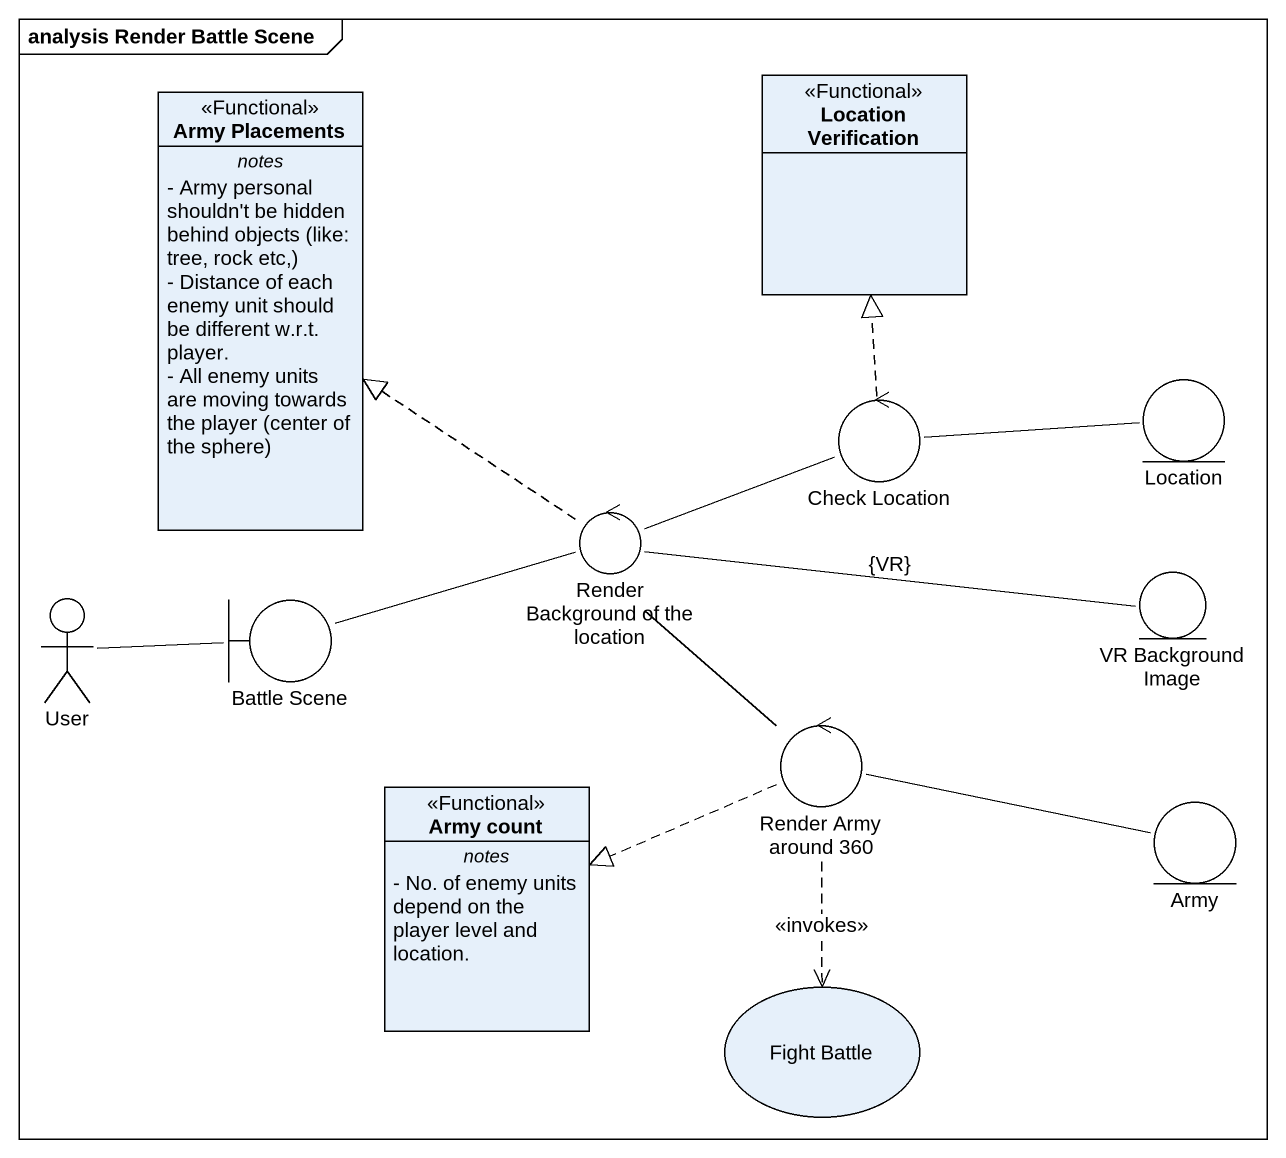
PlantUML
@startuml
mainframe analysis Render Battle Scene
allowmixing
hide circle
hide empty members
skinparam classAttributeIconSize 0
class "Location Verification" as Location_Verification <<Functional>>
class "Army Placements" as Army_Placements <<Functional>> {
  -- notes --
  {field} - Army personal shouldn't be hidden behind objects (like: tree, rock etc,)
  - Distance of each enemy unit should be different w.r.t. player.
  {field} - All enemy units are moving towards the player (center of the sphere)
}
control "Check Location" as Check_Location
entity Location
control "Render Background of the location" as Render_Background_of_the
entity "VR Background Image" as VR_Background_Image
actor User
boundary "Battle Scene" as Battle_Scene
control "Render Army around 360" as Render_Army_around_360
class "Army count" as Army_count <<Functional>> {
  -- notes --
  - No. of enemy units depend on the player level and location.
}
entity Army
usecase "Fight Battle" as Fight_Battle
Check_Location .up.|> Location_Verification
Check_Location -right- Location
Check_Location -left- Render_Background_of_the
Render_Background_of_the .up.|> Army_Placements
VR_Background_Image -left- Render_Background_of_the : {VR}
User -right- Battle_Scene
Battle_Scene -right- Render_Background_of_the
Render_Army_around_360 -up- Render_Background_of_the
Render_Army_around_360 .left.|> Army_count
Render_Army_around_360 -right- Army
Render_Army_around_360 ..> Fight_Battle : <<invokes>>
@enduml
